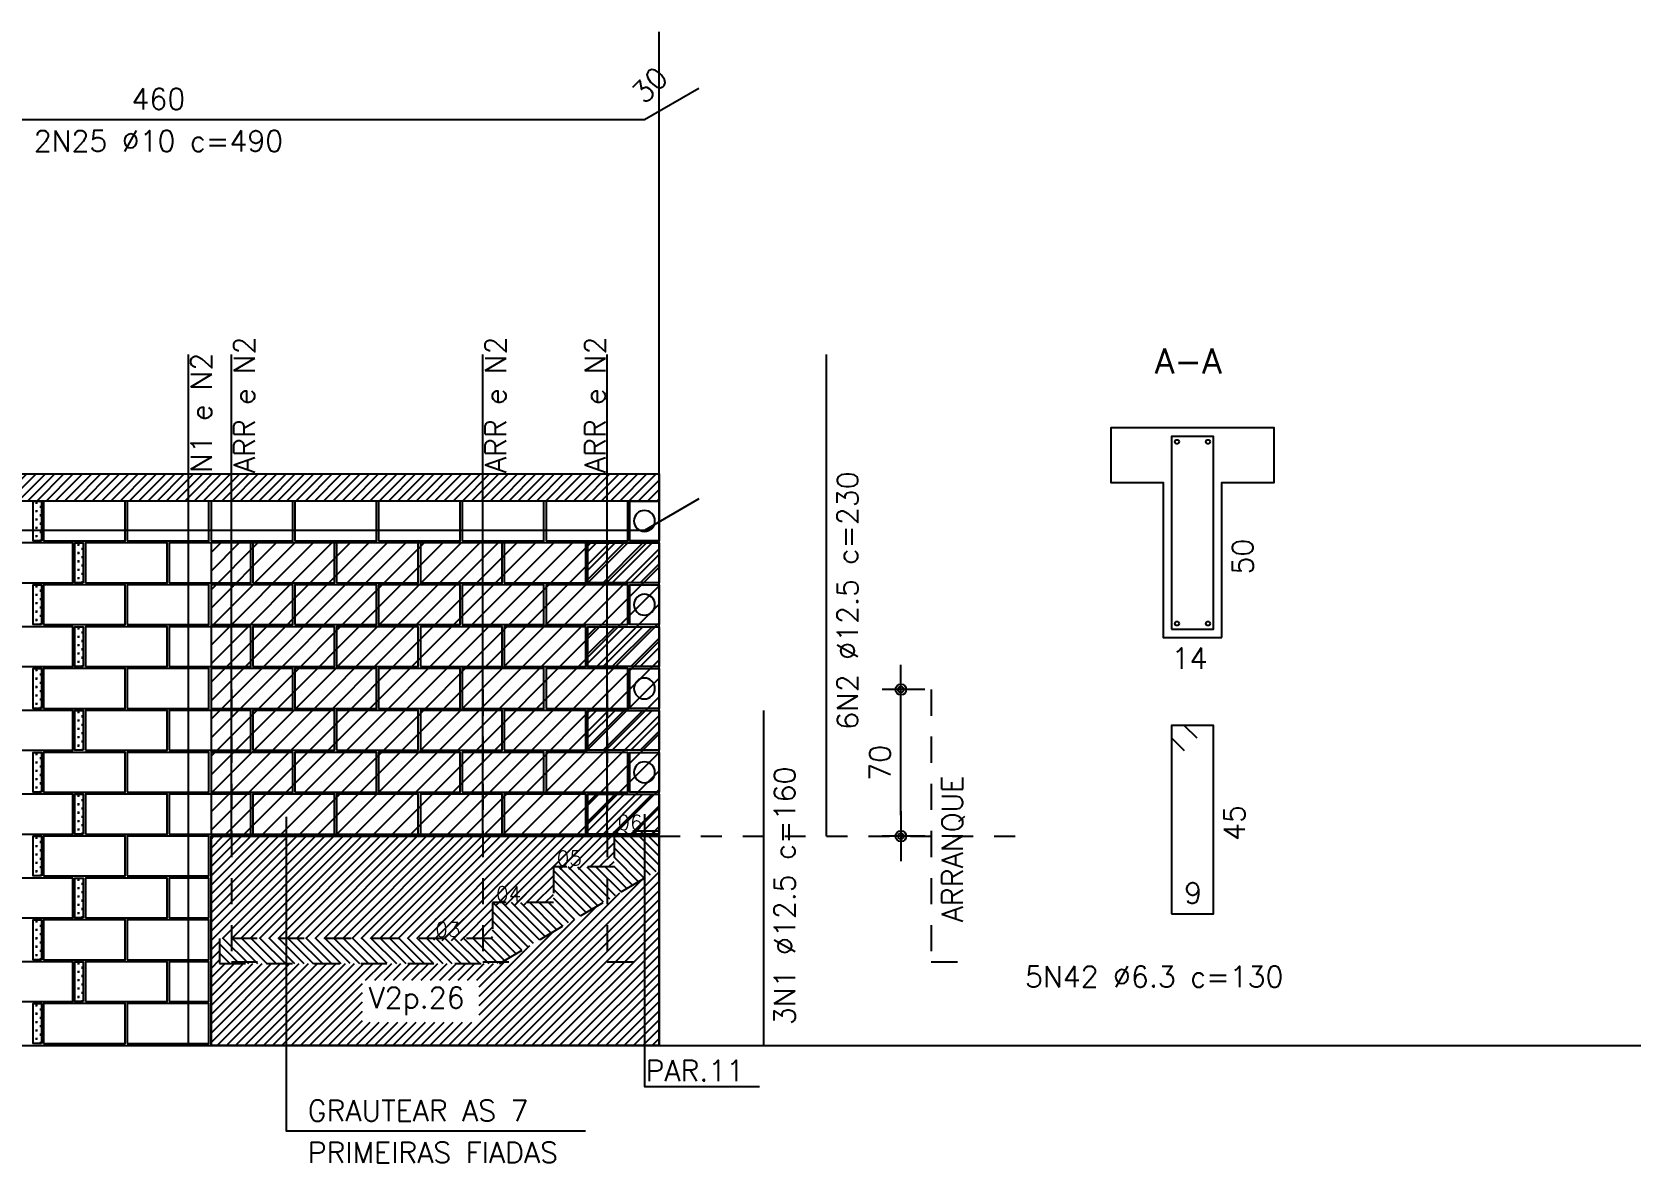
# Model space of a CAD drawing. Extents: x 0 to 187, y -7 to 20.
# Drawn here: x 170.48 to 178.12, y 3.44 to 8.84 of the extents above; entities that cross this region are included whole.
import ezdxf

# ---------------------------------------------------------------- set-up
doc = ezdxf.new("R2010")
doc.units = 0
doc.header["$LTSCALE"] = 0.5
doc.header["$MEASUREMENT"] = 0
doc.header["$PDMODE"] = 34
doc.header["$PDSIZE"] = 0.1
doc.linetypes.add('CENTER', pattern=[2, 1.25, -0.25, 0.25, -0.25])
doc.linetypes.add('HIDDEN', pattern=[0.375, 0.25, -0.125])
doc.layers.get('0').update_dxf_attribs({"linetype": 'CONTINUOUS'})
doc.layers.get('DEFPOINTS').update_dxf_attribs({"linetype": 'CONTINUOUS'})
for name, color, linetype in [('AUX00', 7, 'HIDDEN'), ('AUX01', 1, 'CONTINUOUS'), ('B04', 6, 'CONTINUOUS'), ('B19', 3, 'CONTINUOUS'), ('B34', 150, 'CONTINUOUS'), ('B39', 2, 'CONTINUOUS'), ('B39C', 5, 'CONTINUOUS'), ('BLOCOPERP', 2, 'CONTINUOUS'), ('BP', 106, 'CONTINUOUS'), ('COT01', 1, 'CONTINUOUS'), ('EIX01', 1, 'CENTER'), ('FERRO', 4, 'CONTINUOUS'), ('FERRO_CANALETA', 4, 'CONTINUOUS'), ('FERRO_GROUTE', 4, 'CONTINUOUS'), ('H04', 9, 'CONTINUOUS'), ('H34', 9, 'CONTINUOUS'), ('HATCH', 7, 'CONTINUOUS'), ('HATCHLAJE', 251, 'HIDDEN'), ('TXT02', 2, 'CONTINUOUS'), ('TXT05', 4, 'CONTINUOUS'), ('VIG01', 2, 'CONTINUOUS'), ('VIG02', 3, 'CONTINUOUS')]:
    doc.layers.add(name, color=color, linetype=linetype)
doc.styles.add('ROMANS', font='romans.shx')
doc.dimstyles.get("Standard").update_dxf_attribs({"dimscale": 0, "dimtxt": 0.2, "dimasz": 0.2, "dimexe": 0.18, "dimexo": 0.0625, "dimgap": 0.1, "dimtad": 1, "dimdec": 1, "dimlfac": 100, "dimrnd": 0.5, "dimzin": 13, "dimdsep": 46, "dimtxsty": 'ROMANS', "dimblk1": 'DE2', "dimblk2": 'DE2', "dimsah": 1, "dimcen": 0.1, "dimclrt": 3, "dimadec": 0, "dimazin": 0, "dimtfac": 1, "dimtix": 1, "dimtofl": 0, "dimtmove": 0, "dimatfit": 3, "dimldrblk": 'DE2', "dimfxl": 0, "dimtolj": 1, "dimtzin": 13, "dimarcsym": 0})
pattern_1 = [(45, (234.570683, 12.148954), (-0.022097087, 0.022097087), [])]

# ---------------------------------------------------------------- blocks, each defined once
blk = doc.blocks.new('A$C57CC6AC6')
at = {"layer": 'BP'}
blk.add_lwpolyline([(0, 0.19), (0, 0), (0.14, 0), (0.14, 0.19)], close=True, dxfattribs=at)
blk.add_circle((0.07, 0.095), 0.05, dxfattribs=at)
blk = doc.blocks.new('DE2')
blk.add_line((-1.188, 0), (1.188, 0))
at = {"color": 2}
for radius in [0.256, 0.138]:
    blk.add_circle((0, 0), radius, dxfattribs=at)
blk = doc.blocks.new('*D53')
at = {"layer": 'COT01', "color": 0, "lineweight": -2}
for p, q in [((174.7394, 5.704), (174.5357, 5.704)), ((174.6257, 5.104), (174.6257, 5.604)), ((174.7394, 5.004), (174.5357, 5.004))]:
    blk.add_line(p, q, dxfattribs=at)
at = {"layer": 'DEFPOINTS', "color": 0}
for p in [(174.6257, 5.704), (174.7707, 5.704), (174.7707, 5.004)]:
    blk.add_point(p, dxfattribs=at)
at = {"layer": 'COT01', "color": 0, "lineweight": -2, "xscale": 0.1, "yscale": 0.1, "zscale": 0.1}
for p, rotation in [((174.6257, 5.704), 90), ((174.6257, 5.004), 270)]:
    blk.add_blockref('DE2', p, dxfattribs=dict(at, rotation=rotation))
at = {"layer": 'COT01', "color": 3, "insert": (174.5257, 5.354), "char_height": 0.1, "attachment_point": 5, "rotation": 90, "style": 'ROMANS'}
blk.add_mtext('\\A1;70', dxfattribs=at)

msp = doc.modelspace()

# ---------------------------------------------------------------- hatches: boundary and pattern name
at = {"layer": 'AUX00'}
h = msp.add_hatch(dxfattribs=at)
h.set_pattern_fill('ANSI31', color=256, scale=0.25, angle=90, style=0)
h.set_pattern_definition([(135, (171.42063, 4.39583), (-0.0220971, -0.0220971), [])])
h.paths.add_polyline_path([(172.9656, 4.8571), (173.2556, 4.8571), (173.2556, 5.0277), (173.4707, 5.0277), (173.4707, 4.8444), (172.7083, 4.3958), (171.3706, 4.3958), (171.3706, 4.5158), (172.6756, 4.5158), (172.6756, 4.6865), (172.9656, 4.6865)])
at = {"layer": 'H04'}
h = msp.add_hatch(dxfattribs=at)
h.set_pattern_fill('CROSS', color=256, scale=0.08, style=0)
h.set_pattern_definition([(180, (166.162492, 31.096033), (-0.02, 0.02), [0.01, -0.03]), (90, (166.157492, 31.091033), (0.02, 0.02), [0.01, -0.03])])
h.paths.add_polyline_path([(170.4807, 6.414), (170.5207, 6.414), (170.5207, 6.604), (170.4807, 6.604)])
h = msp.add_hatch(dxfattribs=at)
h.set_pattern_fill('CROSS', color=256, scale=0.08, style=0)
h.set_pattern_definition([(180, (166.362492, 30.896033), (-0.02, 0.02), [0.01, -0.03]), (90, (166.357492, 30.891033), (0.02, 0.02), [0.01, -0.03])])
h.paths.add_polyline_path([(170.6807, 6.214), (170.7207, 6.214), (170.7207, 6.404), (170.6807, 6.404)])
h = msp.add_hatch(dxfattribs=at)
h.set_pattern_fill('CROSS', color=256, scale=0.08, style=0)
h.set_pattern_definition([(180, (166.162492, 30.696033), (-0.02, 0.02), [0.01, -0.03]), (90, (166.157492, 30.691033), (0.02, 0.02), [0.01, -0.03])])
h.paths.add_polyline_path([(170.4807, 6.014), (170.5207, 6.014), (170.5207, 6.204), (170.4807, 6.204)])
h = msp.add_hatch(dxfattribs=at)
h.set_pattern_fill('CROSS', color=256, scale=0.08, style=0)
h.set_pattern_definition([(180, (166.362492, 30.496033), (-0.02, 0.02), [0.01, -0.03]), (90, (166.357492, 30.491033), (0.02, 0.02), [0.01, -0.03])])
h.paths.add_polyline_path([(170.6807, 5.814), (170.7207, 5.814), (170.7207, 6.004), (170.6807, 6.004)])
h = msp.add_hatch(dxfattribs=at)
h.set_pattern_fill('CROSS', color=256, scale=0.08, style=0)
h.set_pattern_definition([(180, (166.162492, 30.296033), (-0.02, 0.02), [0.01, -0.03]), (90, (166.157492, 30.291033), (0.02, 0.02), [0.01, -0.03])])
h.paths.add_polyline_path([(170.4807, 5.614), (170.5207, 5.614), (170.5207, 5.804), (170.4807, 5.804)])
h = msp.add_hatch(dxfattribs=at)
h.set_pattern_fill('CROSS', color=256, scale=0.08, style=0)
h.set_pattern_definition([(180, (166.362492, 30.096033), (-0.02, 0.02), [0.01, -0.03]), (90, (166.357492, 30.091033), (0.02, 0.02), [0.01, -0.03])])
h.paths.add_polyline_path([(170.6807, 5.414), (170.7207, 5.414), (170.7207, 5.604), (170.6807, 5.604)])
h = msp.add_hatch(dxfattribs=at)
h.set_pattern_fill('CROSS', color=256, scale=0.08, style=0)
h.set_pattern_definition([(180, (166.162492, 29.896033), (-0.02, 0.02), [0.01, -0.03]), (90, (166.157492, 29.891033), (0.02, 0.02), [0.01, -0.03])])
h.paths.add_polyline_path([(170.4807, 5.214), (170.5207, 5.214), (170.5207, 5.404), (170.4807, 5.404)])
h = msp.add_hatch(dxfattribs=at)
h.set_pattern_fill('CROSS', color=256, scale=0.08, style=0)
h.set_pattern_definition([(180, (166.362492, 29.696033), (-0.02, 0.02), [0.01, -0.03]), (90, (166.357492, 29.691033), (0.02, 0.02), [0.01, -0.03])])
h.paths.add_polyline_path([(170.6807, 5.014), (170.7207, 5.014), (170.7207, 5.204), (170.6807, 5.204)])
h = msp.add_hatch(dxfattribs=at)
h.set_pattern_fill('CROSS', color=256, scale=0.08, style=0)
h.set_pattern_definition([(180, (166.162492, 29.496033), (-0.02, 0.02), [0.01, -0.03]), (90, (166.157492, 29.491033), (0.02, 0.02), [0.01, -0.03])])
h.paths.add_polyline_path([(170.4807, 4.814), (170.5207, 4.814), (170.5207, 5.004), (170.4807, 5.004)])
h = msp.add_hatch(dxfattribs=at)
h.set_pattern_fill('CROSS', color=256, scale=0.08, style=0)
h.set_pattern_definition([(180, (166.362492, 29.296033), (-0.02, 0.02), [0.01, -0.03]), (90, (166.357492, 29.291033), (0.02, 0.02), [0.01, -0.03])])
h.paths.add_polyline_path([(170.6807, 4.614), (170.7207, 4.614), (170.7207, 4.804), (170.6807, 4.804)])
h = msp.add_hatch(dxfattribs=at)
h.set_pattern_fill('CROSS', color=256, scale=0.08, style=0)
h.set_pattern_definition([(180, (166.162492, 29.096033), (-0.02, 0.02), [0.01, -0.03]), (90, (166.157492, 29.091033), (0.02, 0.02), [0.01, -0.03])])
h.paths.add_polyline_path([(170.4807, 4.414), (170.5207, 4.414), (170.5207, 4.604), (170.4807, 4.604)])
h = msp.add_hatch(dxfattribs=at)
h.set_pattern_fill('CROSS', color=256, scale=0.08, style=0)
h.set_pattern_definition([(180, (166.362492, 28.896033), (-0.02, 0.02), [0.01, -0.03]), (90, (166.357492, 28.891033), (0.02, 0.02), [0.01, -0.03])])
h.paths.add_polyline_path([(170.6807, 4.214), (170.7207, 4.214), (170.7207, 4.404), (170.6807, 4.404)])
h = msp.add_hatch(dxfattribs=at)
h.set_pattern_fill('CROSS', color=256, scale=0.08, style=0)
h.set_pattern_definition([(180, (166.162492, 28.696033), (-0.02, 0.02), [0.01, -0.03]), (90, (166.157492, 28.691033), (0.02, 0.02), [0.01, -0.03])])
h.paths.add_polyline_path([(170.4807, 4.014), (170.5207, 4.014), (170.5207, 4.204), (170.4807, 4.204)])
at = {"layer": 'H34'}
h = msp.add_hatch(dxfattribs=at)
h.set_pattern_fill('ANSI32', color=256, scale=0.25, style=0)
h.set_pattern_definition([(45, (311.998885, -97.88135), (-0.06629126, 0.06629126), []), (45, (312.04308, -97.88135), (-0.06629126, 0.06629126), [])])
h.paths.add_polyline_path([(173.1307, 6.404), (173.1307, 6.214), (173.4707, 6.214), (173.4707, 6.404)])
h = msp.add_hatch(dxfattribs=at)
h.set_pattern_fill('ANSI32', color=256, scale=0.25, style=0)
h.set_pattern_definition([(45, (311.998885, -98.28135), (-0.06629126, 0.06629126), []), (45, (312.04308, -98.28135), (-0.06629126, 0.06629126), [])])
h.paths.add_polyline_path([(173.1307, 6.004), (173.1307, 5.814), (173.4707, 5.814), (173.4707, 6.004)])
h = msp.add_hatch(dxfattribs=at)
h.set_pattern_fill('ANSI32', color=256, scale=0.25, style=0)
h.set_pattern_definition([(45, (311.998885, -98.68135), (-0.06629126, 0.06629126), []), (45, (312.04308, -98.68135), (-0.06629126, 0.06629126), [])])
h.paths.add_polyline_path([(173.1307, 5.604), (173.1307, 5.414), (173.4707, 5.414), (173.4707, 5.604)])
h = msp.add_hatch(dxfattribs=at)
h.set_pattern_fill('ANSI32', color=256, scale=0.25, style=0)
h.set_pattern_definition([(45, (311.998885, -99.08135), (-0.06629126, 0.06629126), []), (45, (312.04308, -99.08135), (-0.06629126, 0.06629126), [])])
h.paths.add_polyline_path([(173.1307, 5.204), (173.1307, 5.014), (173.4707, 5.014), (173.4707, 5.204)])
at = {"layer": 'HATCH'}
h = msp.add_hatch(dxfattribs=at)
h.set_pattern_fill('ANSI31', color=256, scale=0.5, style=0)
h.set_pattern_definition([(45, (234.570683, 2.068954), (-0.044194174, 0.044194174), [])])
h.paths.add_polyline_path([(171.3307, 5.014), (173.4707, 5.014), (173.4707, 6.404), (171.3307, 6.404)])
at = {"layer": 'HATCHLAJE'}
h = msp.add_hatch(dxfattribs=at)
h.set_pattern_fill('ANSI31', color=256, scale=0.25, style=0)
h.set_pattern_definition([(45, (99.55251, 28.73103), (-0.022097087, 0.022097087), [])])
h.paths.add_polyline_path([(177.7878, 6.7183), (177.7878, 6.5983), (178.1174, 6.5983), (178.1174, 6.7183)], flags=24)
h.paths.add_polyline_path([(168.1167, 6.7183), (168.1167, 6.5983), (168.4462, 6.5983), (168.4462, 6.7183)], flags=24)
h.paths.add_polyline_path([(168.1207, 6.604), (168.1207, 6.734), (173.4707, 6.734), (173.4707, 6.604)])
h = msp.add_hatch(dxfattribs=at)
h.set_pattern_fill('ANSI31', color=256, scale=0.25, style=0)
h.set_pattern_definition(pattern_1)
h.paths.add_polyline_path([(173.2556, 4.8571), (172.9656, 4.8571), (172.9656, 4.6865), (172.6756, 4.6865), (172.6756, 4.5158), (171.3706, 4.5158), (171.3706, 4.3958), (172.7083, 4.3958), (173.4707, 4.8444), (173.4707, 4.004), (171.3307, 4.004), (171.3307, 5.004), (173.2556, 5.004)])
h.paths.add_polyline_path([(172.0546, 4.3157), (172.0546, 4.1157), (172.6118, 4.1157), (172.6118, 4.3157)], flags=16)
h = msp.add_hatch(dxfattribs=at)
h.set_pattern_fill('ANSI31', color=256, scale=0.25, style=0)
h.set_pattern_definition(pattern_1)
h.paths.add_polyline_path([(172.9744, 4.9513), (172.9744, 4.8463), (173.1228, 4.8463), (173.1228, 4.9513)])
h = msp.add_hatch(dxfattribs=at)
h.set_pattern_fill('ANSI31', color=256, scale=0.25, style=0)
h.set_pattern_definition(pattern_1)
h.paths.add_polyline_path([(172.6844, 4.7807), (172.6844, 4.6757), (172.8361, 4.6757), (172.8361, 4.7807)])
h = msp.add_hatch(dxfattribs=at)
h.set_pattern_fill('ANSI31', color=256, scale=0.25, style=0)
h.set_pattern_definition(pattern_1)
h.paths.add_polyline_path([(172.3944, 4.6101), (172.3944, 4.5051), (172.5428, 4.5051), (172.5428, 4.6101)])

# ---------------------------------------------------------------- linework, layer by layer
msp.add_xline((74.1389, 4.004), (1, 0))
at = {"layer": 'AUX00'}
msp.add_lwpolyline([(173.4707, 4.8444), (173.4707, 5.0277), (173.2556, 5.0277), (173.2556, 4.8571), (172.9656, 4.8571), (172.9656, 4.6865), (172.6756, 4.6865), (172.6756, 4.5158), (171.3706, 4.5158), (171.3706, 4.3958), (172.7083, 4.3958), (173.4707, 4.8444)], dxfattribs=at)
at = {"layer": 'AUX01'}
for points in [[(167.3207, 8.844), (167.3207, 4.004), (173.4707, 4.004), (173.4707, 8.844)], [(171.6897, 5.0957), (171.6897, 3.5967), (173.1189, 3.5967)], [(173.4007, 5.109), (173.4007, 3.809), (173.9507, 3.809)]]:
    msp.add_lwpolyline(points, dxfattribs=at)
at = {"layer": 'B04'}
for points in [[(170.5207, 6.414), (170.4807, 6.414), (170.4807, 6.604), (170.5207, 6.604)], [(170.7207, 6.214), (170.6807, 6.214), (170.6807, 6.404), (170.7207, 6.404)], [(170.5207, 6.014), (170.4807, 6.014), (170.4807, 6.204), (170.5207, 6.204)], [(170.7207, 5.814), (170.6807, 5.814), (170.6807, 6.004), (170.7207, 6.004)], [(170.5207, 5.614), (170.4807, 5.614), (170.4807, 5.804), (170.5207, 5.804)], [(170.7207, 5.414), (170.6807, 5.414), (170.6807, 5.604), (170.7207, 5.604)], [(170.5207, 5.214), (170.4807, 5.214), (170.4807, 5.404), (170.5207, 5.404)], [(170.7207, 5.014), (170.6807, 5.014), (170.6807, 5.204), (170.7207, 5.204)], [(170.5207, 4.814), (170.4807, 4.814), (170.4807, 5.004), (170.5207, 5.004)], [(170.7207, 4.614), (170.6807, 4.614), (170.6807, 4.804), (170.7207, 4.804)], [(170.5207, 4.414), (170.4807, 4.414), (170.4807, 4.604), (170.5207, 4.604)], [(170.7207, 4.214), (170.6807, 4.214), (170.6807, 4.404), (170.7207, 4.404)], [(170.5207, 4.014), (170.4807, 4.014), (170.4807, 4.204), (170.5207, 4.204)]]:
    msp.add_lwpolyline(points, close=True, dxfattribs=at)
at = {"layer": 'B19'}
for points in [[(171.1307, 4.614), (171.3207, 4.614), (171.3207, 4.804), (171.1307, 4.804)], [(171.1307, 4.214), (171.3207, 4.214), (171.3207, 4.404), (171.1307, 4.404)]]:
    msp.add_lwpolyline(points, close=True, dxfattribs=at)
at = {"layer": 'B34'}
for points in [[(173.4707, 6.214), (173.1307, 6.214), (173.1307, 6.404), (173.4707, 6.404)], [(173.4707, 5.814), (173.1307, 5.814), (173.1307, 6.004), (173.4707, 6.004)], [(173.4707, 5.414), (173.1307, 5.414), (173.1307, 5.604), (173.4707, 5.604)], [(173.4707, 5.014), (173.1307, 5.014), (173.1307, 5.204), (173.4707, 5.204)]]:
    msp.add_lwpolyline(points, close=True, dxfattribs=at)
at = {"layer": 'B39'}
for points in [[(170.2807, 6.214), (170.6707, 6.214), (170.6707, 6.404), (170.2807, 6.404)], [(170.7307, 6.214), (171.1207, 6.214), (171.1207, 6.404), (170.7307, 6.404)], [(171.1307, 6.214), (171.5207, 6.214), (171.5207, 6.404), (171.1307, 6.404)], [(171.5307, 6.214), (171.9207, 6.214), (171.9207, 6.404), (171.5307, 6.404)], [(171.9307, 6.214), (172.3207, 6.214), (172.3207, 6.404), (171.9307, 6.404)], [(172.3307, 6.214), (172.7207, 6.214), (172.7207, 6.404), (172.3307, 6.404)], [(172.7307, 6.214), (173.1207, 6.214), (173.1207, 6.404), (172.7307, 6.404)], [(170.5307, 6.014), (170.9207, 6.014), (170.9207, 6.204), (170.5307, 6.204)], [(170.9307, 6.014), (171.3207, 6.014), (171.3207, 6.204), (170.9307, 6.204)], [(171.3307, 6.014), (171.7207, 6.014), (171.7207, 6.204), (171.3307, 6.204)], [(171.7307, 6.014), (172.1207, 6.014), (172.1207, 6.204), (171.7307, 6.204)], [(172.1307, 6.014), (172.5207, 6.014), (172.5207, 6.204), (172.1307, 6.204)], [(172.5307, 6.014), (172.9207, 6.014), (172.9207, 6.204), (172.5307, 6.204)], [(172.9307, 6.014), (173.3207, 6.014), (173.3207, 6.204), (172.9307, 6.204)], [(170.2807, 5.814), (170.6707, 5.814), (170.6707, 6.004), (170.2807, 6.004)], [(170.7307, 5.814), (171.1207, 5.814), (171.1207, 6.004), (170.7307, 6.004)], [(171.1307, 5.814), (171.5207, 5.814), (171.5207, 6.004), (171.1307, 6.004)], [(171.5307, 5.814), (171.9207, 5.814), (171.9207, 6.004), (171.5307, 6.004)], [(171.9307, 5.814), (172.3207, 5.814), (172.3207, 6.004), (171.9307, 6.004)], [(172.3307, 5.814), (172.7207, 5.814), (172.7207, 6.004), (172.3307, 6.004)], [(172.7307, 5.814), (173.1207, 5.814), (173.1207, 6.004), (172.7307, 6.004)], [(170.5307, 5.614), (170.9207, 5.614), (170.9207, 5.804), (170.5307, 5.804)], [(170.9307, 5.614), (171.3207, 5.614), (171.3207, 5.804), (170.9307, 5.804)], [(171.3307, 5.614), (171.7207, 5.614), (171.7207, 5.804), (171.3307, 5.804)], [(171.7307, 5.614), (172.1207, 5.614), (172.1207, 5.804), (171.7307, 5.804)], [(172.1307, 5.614), (172.5207, 5.614), (172.5207, 5.804), (172.1307, 5.804)], [(172.5307, 5.614), (172.9207, 5.614), (172.9207, 5.804), (172.5307, 5.804)], [(172.9307, 5.614), (173.3207, 5.614), (173.3207, 5.804), (172.9307, 5.804)], [(170.2807, 5.414), (170.6707, 5.414), (170.6707, 5.604), (170.2807, 5.604)], [(170.7307, 5.414), (171.1207, 5.414), (171.1207, 5.604), (170.7307, 5.604)], [(171.1307, 5.414), (171.5207, 5.414), (171.5207, 5.604), (171.1307, 5.604)], [(171.5307, 5.414), (171.9207, 5.414), (171.9207, 5.604), (171.5307, 5.604)], [(171.9307, 5.414), (172.3207, 5.414), (172.3207, 5.604), (171.9307, 5.604)], [(172.3307, 5.414), (172.7207, 5.414), (172.7207, 5.604), (172.3307, 5.604)], [(172.7307, 5.414), (173.1207, 5.414), (173.1207, 5.604), (172.7307, 5.604)], [(170.5307, 5.214), (170.9207, 5.214), (170.9207, 5.404), (170.5307, 5.404)], [(170.9307, 5.214), (171.3207, 5.214), (171.3207, 5.404), (170.9307, 5.404)], [(171.3307, 5.214), (171.7207, 5.214), (171.7207, 5.404), (171.3307, 5.404)], [(171.7307, 5.214), (172.1207, 5.214), (172.1207, 5.404), (171.7307, 5.404)], [(172.1307, 5.214), (172.5207, 5.214), (172.5207, 5.404), (172.1307, 5.404)], [(172.5307, 5.214), (172.9207, 5.214), (172.9207, 5.404), (172.5307, 5.404)], [(172.9307, 5.214), (173.3207, 5.214), (173.3207, 5.404), (172.9307, 5.404)], [(170.2807, 5.014), (170.6707, 5.014), (170.6707, 5.204), (170.2807, 5.204)], [(170.7307, 5.014), (171.1207, 5.014), (171.1207, 5.204), (170.7307, 5.204)], [(171.1307, 5.014), (171.5207, 5.014), (171.5207, 5.204), (171.1307, 5.204)], [(171.5307, 5.014), (171.9207, 5.014), (171.9207, 5.204), (171.5307, 5.204)], [(171.9307, 5.014), (172.3207, 5.014), (172.3207, 5.204), (171.9307, 5.204)], [(172.3307, 5.014), (172.7207, 5.014), (172.7207, 5.204), (172.3307, 5.204)], [(172.7307, 5.014), (173.1207, 5.014), (173.1207, 5.204), (172.7307, 5.204)], [(170.5307, 4.814), (170.9207, 4.814), (170.9207, 5.004), (170.5307, 5.004)], [(170.9307, 4.814), (171.3207, 4.814), (171.3207, 5.004), (170.9307, 5.004)], [(170.2807, 4.614), (170.6707, 4.614), (170.6707, 4.804), (170.2807, 4.804)], [(170.7307, 4.614), (171.1207, 4.614), (171.1207, 4.804), (170.7307, 4.804)], [(170.5307, 4.414), (170.9207, 4.414), (170.9207, 4.604), (170.5307, 4.604)], [(170.9307, 4.414), (171.3207, 4.414), (171.3207, 4.604), (170.9307, 4.604)], [(170.2807, 4.214), (170.6707, 4.214), (170.6707, 4.404), (170.2807, 4.404)], [(170.7307, 4.214), (171.1207, 4.214), (171.1207, 4.404), (170.7307, 4.404)], [(170.5307, 4.014), (170.9207, 4.014), (170.9207, 4.204), (170.5307, 4.204)], [(170.9307, 4.014), (171.3207, 4.014), (171.3207, 4.204), (170.9307, 4.204)]]:
    msp.add_lwpolyline(points, close=True, dxfattribs=at)
at = {"layer": 'B39C'}
for points in [[(170.5307, 6.414), (170.9207, 6.414), (170.9207, 6.604), (170.5307, 6.604)], [(170.9307, 6.414), (171.3207, 6.414), (171.3207, 6.604), (170.9307, 6.604)], [(171.3307, 6.414), (171.7207, 6.414), (171.7207, 6.604), (171.3307, 6.604)], [(171.7307, 6.414), (172.1207, 6.414), (172.1207, 6.604), (171.7307, 6.604)], [(172.1307, 6.414), (172.5207, 6.414), (172.5207, 6.604), (172.1307, 6.604)], [(172.5307, 6.414), (172.9207, 6.414), (172.9207, 6.604), (172.5307, 6.604)], [(172.9307, 6.414), (173.3207, 6.414), (173.3207, 6.604), (172.9307, 6.604)]]:
    msp.add_lwpolyline(points, close=True, dxfattribs=at)
at = {"layer": 'EIX01', "linetype": 'HIDDEN', "ltscale": 0.5}
for p, q in [((173.4707, 5.004), (175.2007, 5.004)), ((173.4707, 4.004), (175.2007, 4.004))]:
    msp.add_line(p, q, dxfattribs=at)
at = {"layer": 'FERRO'}
for points in [[(175.9184, 5.9931), (176.1184, 5.9931), (176.1184, 6.9131), (175.9184, 6.9131), (175.9184, 5.9931)], [(175.9184, 4.6331), (176.1184, 4.6331), (176.1184, 5.5331), (175.9184, 5.5331), (175.9184, 4.6331)]]:
    msp.add_lwpolyline(points, dxfattribs=at)
at = {"layer": 'FERRO', "linetype": 'HIDDEN'}
for points in [[(171.4282, 5.704), (171.4282, 4.404), (171.5782, 4.404)], [(172.6282, 5.704), (172.6282, 4.404), (172.7782, 4.404)], [(173.2232, 5.704), (173.2232, 4.404), (173.3732, 4.404)], [(174.7707, 5.704), (174.7707, 4.404), (174.9207, 4.404)]]:
    msp.add_lwpolyline(points, dxfattribs=at)
at = {"layer": 'FERRO_CANALETA'}
for points in [[(173.6605, 8.574), (173.4007, 8.424), (168.8007, 8.424)], [(173.6605, 6.614), (173.4007, 6.464), (168.8007, 6.464)]]:
    msp.add_lwpolyline(points, dxfattribs=at)
at = {"layer": 'FERRO_GROUTE'}
for p, q in [((171.2232, 4.004), (171.2232, 7.304)), ((171.4282, 5.004), (171.4282, 7.304)), ((172.6282, 5.004), (172.6282, 7.304)), ((173.2232, 5.004), (173.2232, 7.304)), ((174.2707, 5.004), (174.2707, 7.304)), ((173.9707, 4.004), (173.9707, 5.604))]:
    msp.add_line(p, q, dxfattribs=at)
at = {"layer": 'HATCH'}
msp.add_lwpolyline([(171.3307, 5.014), (173.4707, 5.014), (173.4707, 6.404), (171.3307, 6.404)], close=True, dxfattribs=at)
at = {"layer": 'TXT02'}
for p, q in [((175.9784, 5.5331), (176.0384, 5.4731)), ((175.9184, 5.4731), (175.9784, 5.4131))]:
    msp.add_line(p, q, dxfattribs=at)
at = {"layer": 'VIG01'}
for points in [[(173.4707, 4.004), (171.3307, 4.004), (171.3307, 5.004), (173.4707, 5.004)], [(171.3307, 4.004), (173.4707, 4.004), (173.4707, 5.004), (171.3307, 5.004)]]:
    msp.add_lwpolyline(points, close=True, dxfattribs=at)
for centre in [(175.9444, 6.8871), (176.0924, 6.8871), (175.9444, 6.0191), (176.0924, 6.0191)]:
    msp.add_circle(centre, 0.01, dxfattribs=at)
at = {"layer": 'VIG02'}
msp.add_lwpolyline([(176.1584, 5.9531), (176.1584, 6.6931), (176.4084, 6.6931), (176.4084, 6.9531), (175.6284, 6.9531), (175.6284, 6.6931), (175.8784, 6.6931), (175.8784, 5.9531)], close=True, dxfattribs=at)
msp.add_lwpolyline([(173.4707, 6.604), (168.1207, 6.604), (168.1207, 6.734), (173.4707, 6.734), (173.4707, 6.604)], dxfattribs=at)

# ---------------------------------------------------------------- block references
at = {"layer": 'BLOCOPERP', "xscale": -1}
for p in [(173.4707, 6.414), (173.4707, 6.014), (173.4707, 5.614), (173.4707, 5.214)]:
    msp.add_blockref('A$C57CC6AC6', p, dxfattribs=at)

# ---------------------------------------------------------------- texts
at = {"layer": 'AUX00', "style": 'ROMANS'}
for s, p in [('06', (173.2719, 5.0344)), ('05', (172.9819, 4.8638)), ('04', (172.6919, 4.6932)), ('03', (172.4019, 4.5226))]:
    msp.add_text(s, height=0.07, rotation=360, dxfattribs=at).set_placement(p)
at = {"layer": 'TXT02', "style": 'ROMANS'}
for s, rotation, p in [('30', 45.00006, (173.4007, 8.4947)), ('ARR e N2', 90, (171.5396, 6.7385)), ('ARR e N2', 90, (172.7396, 6.7385)), ('ARR e N2', 90, (173.2153, 6.7385)), ('N1 e N2', 90, (171.3346, 6.7385)), ('6N2 %%C12.5 c=230', 90, (174.4207, 5.5116)), ('50', 90, (176.3084, 6.2531)), ('3N1 %%C12.5 c=160', 90, (174.1207, 4.1017)), ('ARRANQUE', 90, (174.9207, 4.5936)), ('45', 90, (176.2684, 4.9811)), ('V2p.26', 0, (172.0832, 4.1823)), ('PAR.11', 360, (173.4054, 3.8336)), ('GRAUTEAR AS 7', 0, (171.7922, 3.6432)), ('PRIMEIRAS FIADAS', 0, (171.7922, 3.4432))]:
    msp.add_text(s, height=0.1, rotation=rotation, dxfattribs=at).set_placement(p)
for s, p in [('460', (170.9507, 8.474)), ('2N25 %%C10 c=490', (170.4841, 8.274)), ('14', (175.9184, 5.8031)), ('9', (175.9785, 4.6831)), ('5N42 %%C6.3 c=130', (175.2184, 4.2831))]:
    msp.add_text(s, height=0.1, dxfattribs=at).set_placement(p)
at = {"layer": 'TXT05', "style": 'ROMANS'}
msp.add_text('A-A', height=0.12, dxfattribs=at).set_placement((175.8384, 7.2131))

# ---------------------------------------------------------------- dimensions: what is measured, and where the dimension line sits
at = {"layer": 'COT01'}
dim = msp.add_linear_dim(base=(174.6257, 5.704), p1=(174.7707, 5.004), p2=(174.7707, 5.704), angle=90, dimstyle='Standard', override={"dimscale": 0.5, "dimblk": 'DE2', "dimtofl": 1}, dxfattribs=at)
dim.commit()
dim.dimension.update_dxf_attribs({"geometry": '*D53', "text_midpoint": (174.5257, 5.354)})

doc.saveas('drawing.dxf')
